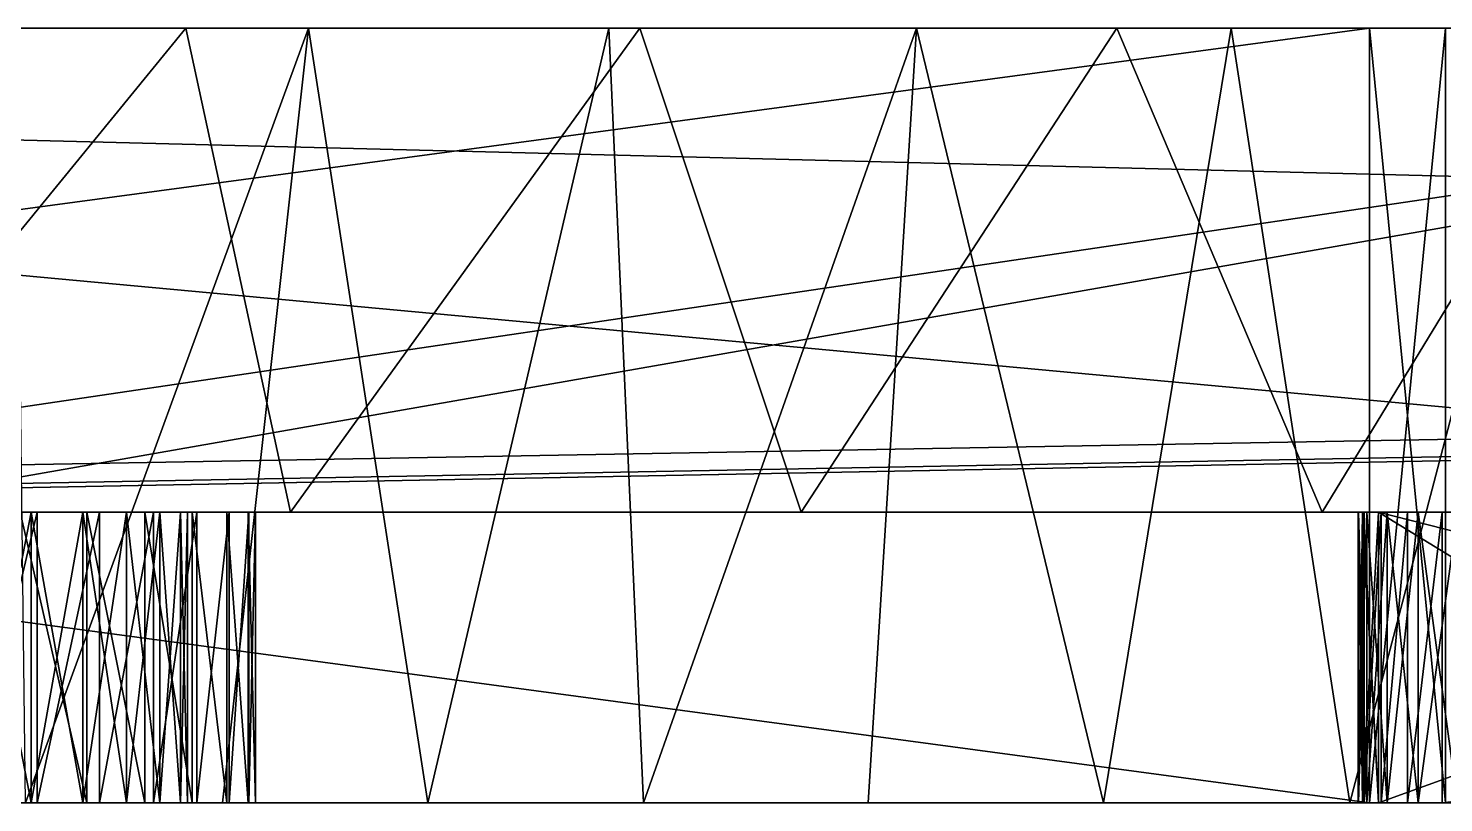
# Model space of a CAD drawing. Header units: millimetres. Extents: x -79 to 79, y 0 to 4.
# Drawn here: x -56.17 to -48.87, y 0 to 4 of the extents above; entities that cross this region are included whole.
import ezdxf

# ---------------------------------------------------------------- set-up
doc = ezdxf.new("R2010")
doc.units = ezdxf.units.MM
doc.header["$LTSCALE"] = 57.942387
for name, color, linetype in [('1', 7, 'CONTINUOUS'), ('110', 7, 'CONTINUOUS'), ('114', 7, 'CONTINUOUS'), ('115', 7, 'CONTINUOUS'), ('119', 7, 'CONTINUOUS'), ('12', 7, 'CONTINUOUS'), ('125', 7, 'CONTINUOUS'), ('129', 7, 'CONTINUOUS'), ('14', 7, 'CONTINUOUS'), ('141', 7, 'CONTINUOUS'), ('146', 7, 'CONTINUOUS'), ('147', 7, 'CONTINUOUS'), ('149', 7, 'CONTINUOUS'), ('151', 7, 'CONTINUOUS'), ('180', 7, 'CONTINUOUS'), ('196', 7, 'CONTINUOUS'), ('197', 7, 'CONTINUOUS'), ('2', 7, 'CONTINUOUS'), ('206', 7, 'CONTINUOUS'), ('207', 7, 'CONTINUOUS'), ('228', 7, 'CONTINUOUS'), ('229', 7, 'CONTINUOUS'), ('3', 7, 'CONTINUOUS'), ('5', 7, 'CONTINUOUS')]:
    doc.layers.add(name, color=color, linetype=linetype)

msp = doc.modelspace()

# ---------------------------------------------------------------- linework, layer by layer
at = {"layer": '1', "color": 7, "linetype": 'CONTINUOUS'}
for points in [[(-6.4491, 0, 38.5), (6.4491, 0, 38.5), (-79, 0, 42.5), (-6.4491, 0, 38.5)], [(6.4491, 0, 38.5), (20.3188, 0, 38.1743), (-79, 0, 42.5), (6.4491, 0, 38.5)], [(-6.6276, 0, 38.3427), (-6.4491, 0, 38.5), (-79, 0, 42.5), (-6.6276, 0, 38.3427)], [(-6.7639, 0, 38.1477), (-6.6276, 0, 38.3427), (-79, 0, 42.5), (-6.7639, 0, 38.1477)], [(-6.8503, 0, 37.926), (-6.7639, 0, 38.1477), (-79, 0, 42.5), (-6.8503, 0, 37.926)], [(-6.8819, 0, 37.69), (-6.8503, 0, 37.926), (-79, 0, 42.5), (-6.8819, 0, 37.69)], [(-20.5786, 0, 38.5), (-6.8819, 0, 37.69), (-79, 0, 42.5), (-20.5786, 0, 38.5)], [(20.5786, 0, 38.5), (21.8478, 0, 38.5), (-79, 0, 42.5), (20.5786, 0, 38.5)], [(21.8478, 0, 38.5), (35.6625, 0, 38.1477), (-79, 0, 42.5), (21.8478, 0, 38.5)], [(20.432, 0, 38.3515), (20.5786, 0, 38.5), (-79, 0, 42.5), (20.432, 0, 38.3515)], [(20.3188, 0, 38.1743), (20.432, 0, 38.3515), (-79, 0, 42.5), (20.3188, 0, 38.1743)], [(-48.8756, 0, 38.5), (-35.9773, 0, 38.5), (-79, 0, 42.5), (-48.8756, 0, 38.5)], [(-35.9773, 0, 38.5), (-22.1076, 0, 38.1743), (-79, 0, 42.5), (-35.9773, 0, 38.5)], [(-49.0541, 0, 38.3427), (-48.8756, 0, 38.5), (-79, 0, 42.5), (-49.0541, 0, 38.3427)], [(-49.1904, 0, 38.1477), (-49.0541, 0, 38.3427), (-79, 0, 42.5), (-49.1904, 0, 38.1477)], [(-49.2767, 0, 37.926), (-49.1904, 0, 38.1477), (-79, 0, 42.5), (-49.2767, 0, 37.926)], [(-49.3083, 0, 37.69), (-49.2767, 0, 37.926), (-79, 0, 42.5), (-49.3083, 0, 37.69)], [(-63.005, 0, 38.5), (-49.3083, 0, 37.69), (-79, 0, 42.5), (-63.005, 0, 38.5)], [(35.9773, 0, 38.5), (48.8756, 0, 38.5), (-79, 0, 42.5), (35.9773, 0, 38.5)], [(48.8756, 0, 38.5), (62.7452, 0, 38.1743), (-79, 0, 42.5), (48.8756, 0, 38.5)], [(35.7988, 0, 38.3427), (35.9773, 0, 38.5), (-79, 0, 42.5), (35.7988, 0, 38.3427)], [(35.6625, 0, 38.1477), (35.7988, 0, 38.3427), (-79, 0, 42.5), (35.6625, 0, 38.1477)], [(63.005, 0, 38.5), (64.2742, 0, 38.5), (-79, 0, 42.5), (63.005, 0, 38.5)], [(-79, 0, 42.5), (64.2742, 0, 38.5), (79, 0, 42.5), (-79, 0, 42.5)], [(62.8585, 0, 38.3515), (63.005, 0, 38.5), (-79, 0, 42.5), (62.8585, 0, 38.3515)], [(62.7452, 0, 38.1743), (62.8585, 0, 38.3515), (-79, 0, 42.5), (62.7452, 0, 38.1743)], [(-21.8478, 0, 38.5), (-20.5786, 0, 38.5), (-79, 0, 42.5), (-21.8478, 0, 38.5)], [(-21.9944, 0, 38.3515), (-21.8478, 0, 38.5), (-79, 0, 42.5), (-21.9944, 0, 38.3515)], [(-22.1076, 0, 38.1743), (-21.9944, 0, 38.3515), (-79, 0, 42.5), (-22.1076, 0, 38.1743)], [(-49.25, 0, 17.5), (-69.7731, 0, 24.9954), (-79, 0, 17.5), (-49.25, 0, 17.5)], [(-79, 0, -17.5), (-56.8584, 0, -21.5344), (-49.25, 0, -17.5), (-79, 0, -17.5)], [(-69.5216, 0, 24.9632), (-69.7731, 0, 24.9954), (-49.25, 0, 17.5), (-69.5216, 0, 24.9632)], [(-61.5249, 0, 24.9632), (-69.5216, 0, 24.9632), (-49.25, 0, 17.5), (-61.5249, 0, 24.9632)], [(-62.8585, 0, 38.3515), (-49.3083, 0, 37.69), (-63.005, 0, 38.5), (-62.8585, 0, 38.3515)], [(-62.7452, 0, 38.1743), (-49.3083, 0, 37.69), (-62.8585, 0, 38.3515), (-62.7452, 0, 38.1743)], [(-49.3083, 0, 37.69), (-62.7452, 0, 38.1743), (-55.4934, 0, 24.6812), (-49.3083, 0, 37.69)], [(-62.7452, 0, 38.1743), (-58.0938, 0, 28.8716), (-56.157, 0, 25.2687), (-62.7452, 0, 38.1743)], [(-55.4934, 0, 24.6812), (-62.7452, 0, 38.1743), (-55.6647, 0, 24.9291), (-55.4934, 0, 24.6812)], [(-55.6647, 0, 24.9291), (-62.7452, 0, 38.1743), (-55.8902, 0, 25.1288), (-55.6647, 0, 24.9291)], [(-55.8902, 0, 25.1288), (-62.7452, 0, 38.1743), (-56.157, 0, 25.2687), (-55.8902, 0, 25.1288)], [(-61.3834, 0, 25.5554), (-61.5249, 0, 24.9632), (-49.25, 0, 17.5), (-61.3834, 0, 25.5554)], [(-57.3098, 0, 23.0712), (-61.3834, 0, 25.5554), (-49.25, 0, 17.5), (-57.3098, 0, 23.0712)], [(-56.157, 0, 25.2687), (-58.0938, 0, 28.8716), (-56.4494, 0, 25.3408), (-56.157, 0, 25.2687)], [(-57.043, 0, 22.9313), (-57.3098, 0, 23.0712), (-49.25, 0, 17.5), (-57.043, 0, 22.9313)], [(-56.7506, 0, 22.8592), (-57.043, 0, 22.9313), (-49.25, 0, 17.5), (-56.7506, 0, 22.8592)], [(-56.8584, 0, -21.5344), (-56.4804, 0, -21.6359), (-49.25, 0, -17.5), (-56.8584, 0, -21.5344)], [(-56.4494, 0, 22.8592), (-56.7506, 0, 22.8592), (-49.25, 0, 17.5), (-56.4494, 0, 22.8592)], [(-56.4804, 0, -21.6359), (-56.1253, 0, -21.8014), (-49.25, 0, -17.5), (-56.4804, 0, -21.6359)], [(-56.157, 0, 22.9313), (-56.4494, 0, 22.8592), (-49.25, 0, 17.5), (-56.157, 0, 22.9313)], [(-56.2134, 0, -51.6792), (-56.1866, 0, -56.0149), (-55.8691, 0, -51.4587), (-56.2134, 0, -51.6792)], [(-56.1866, 0, -56.0149), (-55.1702, 0, -56.0787), (-55.8691, 0, -51.4587), (-56.1866, 0, -56.0149)], [(-55.8902, 0, 23.0712), (-56.157, 0, 22.9313), (-49.25, 0, 17.5), (-55.8902, 0, 23.0712)], [(-56.1253, 0, -21.8014), (-55.804, 0, -22.0262), (-49.25, 0, -17.5), (-56.1253, 0, -21.8014)], [(-55.6647, 0, 23.2709), (-55.8902, 0, 23.0712), (-49.25, 0, 17.5), (-55.6647, 0, 23.2709)], [(-55.8691, 0, -51.4587), (-55.1702, 0, -56.0787), (-55.5699, 0, -51.1789), (-55.8691, 0, -51.4587)], [(-55.804, 0, -22.0262), (-55.5262, 0, -22.304), (-49.25, 0, -17.5), (-55.804, 0, -22.0262)], [(-55.4934, 0, 23.5188), (-55.6647, 0, 23.2709), (-49.25, 0, 17.5), (-55.4934, 0, 23.5188)], [(-55.5699, 0, -51.1789), (-55.1702, 0, -56.0787), (-55.3269, 0, -50.8502), (-55.5699, 0, -51.1789)], [(-55.5262, 0, -22.304), (-55.3014, 0, -22.6253), (-49.25, 0, -17.5), (-55.5262, 0, -22.304)], [(-55.3864, 0, 24.3994), (-49.3083, 0, 37.69), (-55.4934, 0, 24.6812), (-55.3864, 0, 24.3994)], [(-55.3864, 0, 23.8006), (-55.4934, 0, 23.5188), (-49.25, 0, 17.5), (-55.3864, 0, 23.8006)], [(-55.35, 0, 24.1), (-49.3083, 0, 37.69), (-55.3864, 0, 24.3994), (-55.35, 0, 24.1)], [(-55.35, 0, 24.1), (-55.3864, 0, 23.8006), (-49.25, 0, 17.5), (-55.35, 0, 24.1)], [(-49.3083, 0, 37.69), (-55.35, 0, 24.1), (-49.25, 0, 17.5), (-49.3083, 0, 37.69)], [(-55.3269, 0, -50.8502), (-55.1702, 0, -56.0787), (-55.1476, 0, -50.4833), (-55.3269, 0, -50.8502)], [(-55.3014, 0, -22.6253), (-55.1359, 0, -22.9804), (-49.25, 0, -17.5), (-55.3014, 0, -22.6253)], [(-55.1702, 0, -56.0787), (-54.1093, 0, -56.1431), (-55.1476, 0, -50.4833), (-55.1702, 0, -56.0787)], [(-55.1476, 0, -50.4833), (-54.1093, 0, -56.1431), (-55.0374, 0, -50.0905), (-55.1476, 0, -50.4833)], [(-49.3074, 0, -37.7214), (-49.2865, 0, -37.4686), (-55.1359, 0, -22.9804), (-49.3074, 0, -37.7214)], [(-55.1359, 0, -22.9804), (-49.2865, 0, -37.4686), (-49.25, 0, -17.5), (-55.1359, 0, -22.9804)], [(-55.0344, 0, -23.3584), (-49.3074, 0, -37.7214), (-55.1359, 0, -22.9804), (-55.0344, 0, -23.3584)], [(-55.0374, 0, -50.0905), (-54.1093, 0, -56.1431), (-55, 0, -49.6824), (-55.0374, 0, -50.0905)], [(-49.3074, 0, -47.1315), (-49.3074, 0, -37.7214), (-55.0344, 0, -23.3584), (-49.3074, 0, -47.1315)], [(-49.3508, 0, -56.4043), (-49.3074, 0, -47.1315), (-55.0344, 0, -23.3584), (-49.3508, 0, -56.4043)], [(-50.6227, 0, -56.3386), (-49.3508, 0, -56.4043), (-55.0344, 0, -23.3584), (-50.6227, 0, -56.3386)], [(-51.8373, 0, -56.2731), (-50.6227, 0, -56.3386), (-55.0344, 0, -23.3584), (-51.8373, 0, -56.2731)], [(-55, 0, -23.75), (-51.8373, 0, -56.2731), (-55.0344, 0, -23.3584), (-55, 0, -23.75)], [(-52.9976, 0, -56.2079), (-51.8373, 0, -56.2731), (-55, 0, -23.75), (-52.9976, 0, -56.2079)], [(-54.1093, 0, -56.1431), (-52.9976, 0, -56.2079), (-55, 0, -23.75), (-54.1093, 0, -56.1431)], [(-55, 0, -49.6824), (-54.1093, 0, -56.1431), (-55, 0, -23.75), (-55, 0, -49.6824)], [(-49.2865, 0, -47.3842), (-49.3074, 0, -47.1315), (-49.3508, 0, -56.4043), (-49.2865, 0, -47.3842)], [(-48.022, 0, -56.4702), (-49.2865, 0, -47.3842), (-49.3508, 0, -56.4043), (-48.022, 0, -56.4702)], [(-49.2832, 0, 37.4534), (-49.3083, 0, 37.69), (-49.25, 0, 17.5), (-49.2832, 0, 37.4534)], [(-49.3074, 0, -47.1315), (-49.2639, 0, -46.8816), (-49.3074, 0, -37.7214), (-49.3074, 0, -47.1315)], [(-49.3074, 0, -37.7214), (-49.2639, 0, -46.8816), (-49.2639, 0, -37.9712), (-49.3074, 0, -37.7214)], [(-49.2028, 0, -47.6236), (-49.2865, 0, -47.3842), (-48.022, 0, -56.4702), (-49.2028, 0, -47.6236)], [(-49.2865, 0, -37.4686), (-49.2028, 0, -37.2292), (-49.25, 0, -17.5), (-49.2865, 0, -37.4686)], [(-49.2028, 0, 37.2292), (-49.2832, 0, 37.4534), (-49.25, 0, 17.5), (-49.2028, 0, 37.2292)], [(-49.2639, 0, -46.8816), (-49.159, 0, -46.6507), (-49.2639, 0, -37.9712), (-49.2639, 0, -46.8816)], [(-49.2639, 0, -37.9712), (-49.159, 0, -46.6507), (-49.159, 0, -38.2021), (-49.2639, 0, -37.9712)], [(-48.8584, 0, 17.4656), (-49.2028, 0, 37.2292), (-49.25, 0, 17.5), (-48.8584, 0, 17.4656)], [(-49.25, 0, -17.5), (-49.2028, 0, -37.2292), (-48.8584, 0, -17.4656), (-49.25, 0, -17.5)], [(-46.7517, 0, -52.5259), (-49.2028, 0, -47.6236), (-48.022, 0, -56.4702), (-46.7517, 0, -52.5259)], [(-43.3208, 0, 25.4653), (-49.2028, 0, 37.2292), (-47.0344, 0, 15.6416), (-43.3208, 0, 25.4653)], [(-47.0344, 0, 15.6416), (-49.2028, 0, 37.2292), (-47.1359, 0, 16.0196), (-47.0344, 0, 15.6416)], [(-47.1359, 0, 16.0196), (-49.2028, 0, 37.2292), (-47.3014, 0, 16.3747), (-47.1359, 0, 16.0196)], [(-47.3014, 0, 16.3747), (-49.2028, 0, 37.2292), (-47.5262, 0, 16.696), (-47.3014, 0, 16.3747)], [(-47.5262, 0, 16.696), (-49.2028, 0, 37.2292), (-47.804, 0, 16.9738), (-47.5262, 0, 16.696)], [(-47.804, 0, 16.9738), (-49.2028, 0, 37.2292), (-48.1253, 0, 17.1986), (-47.804, 0, 16.9738)], [(-48.1253, 0, 17.1986), (-49.2028, 0, 37.2292), (-48.4804, 0, 17.3641), (-48.1253, 0, 17.1986)], [(-48.4804, 0, 17.3641), (-49.2028, 0, 37.2292), (-48.8584, 0, 17.4656), (-48.4804, 0, 17.3641)], [(-49.2028, 0, -37.2292), (-45.0641, 0, -28.9518), (-48.8584, 0, -17.4656), (-49.2028, 0, -37.2292)], [(-49.159, 0, -46.6507), (-48.9994, 0, -46.4536), (-49.159, 0, -38.2021), (-49.159, 0, -46.6507)], [(-49.159, 0, -38.2021), (-48.9994, 0, -46.4536), (-48.9994, 0, -38.3992), (-49.159, 0, -38.2021)], [(-48.9994, 0, -46.4536), (-48.7953, 0, -46.303), (-48.9994, 0, -38.3992), (-48.9994, 0, -46.4536)], [(-48.9994, 0, -38.3992), (-48.7953, 0, -46.303), (-48.7953, 0, -38.5498), (-48.9994, 0, -38.3992)]]:
    msp.add_3dface(points, dxfattribs=at)
at = {"layer": '110', "color": 7, "linetype": 'CONTINUOUS'}
for points in [[(-49.2639, 0, -46.8816), (-49.3074, 0, -47.1315), (-49.2639, 1.5, -46.8816), (-49.2639, 0, -46.8816)], [(-49.3074, 0, -47.1315), (-49.2865, 0, -47.3842), (-49.3074, 1.5, -47.1315), (-49.3074, 0, -47.1315)], [(-49.3074, 0, -47.1315), (-49.3074, 1.5, -47.1315), (-49.2639, 1.5, -46.8816), (-49.3074, 0, -47.1315)], [(-49.2865, 0, -47.3842), (-49.2865, 1.5, -47.3842), (-49.3074, 1.5, -47.1315), (-49.2865, 0, -47.3842)], [(-49.2865, 0, -47.3842), (-49.2028, 0, -47.6236), (-49.2865, 1.5, -47.3842), (-49.2865, 0, -47.3842)], [(-49.2028, 0, -47.6236), (-49.2028, 1.5, -47.6236), (-49.2865, 1.5, -47.3842), (-49.2028, 0, -47.6236)], [(-49.159, 0, -46.6507), (-49.2639, 0, -46.8816), (-49.159, 1.5, -46.6507), (-49.159, 0, -46.6507)], [(-49.2639, 0, -46.8816), (-49.2639, 1.5, -46.8816), (-49.159, 1.5, -46.6507), (-49.2639, 0, -46.8816)], [(-48.9994, 0, -46.4536), (-49.159, 0, -46.6507), (-48.9994, 1.5, -46.4536), (-48.9994, 0, -46.4536)], [(-49.159, 0, -46.6507), (-49.159, 1.5, -46.6507), (-48.9994, 1.5, -46.4536), (-49.159, 0, -46.6507)], [(-48.7953, 0, -46.303), (-48.9994, 0, -46.4536), (-48.7953, 1.5, -46.303), (-48.7953, 0, -46.303)], [(-48.9994, 0, -46.4536), (-48.9994, 1.5, -46.4536), (-48.7953, 1.5, -46.303), (-48.9994, 0, -46.4536)]]:
    msp.add_3dface(points, dxfattribs=at)
at = {"layer": '114', "color": 7, "linetype": 'CONTINUOUS'}
for points in [[(-49.2028, 0, -47.6236), (-46.7517, 0, -52.5259), (-49.2028, 1.5, -47.6236), (-49.2028, 0, -47.6236)], [(-46.7517, 0, -52.5259), (-46.7517, 1.5, -52.5259), (-49.2028, 1.5, -47.6236), (-46.7517, 0, -52.5259)]]:
    msp.add_3dface(points, dxfattribs=at)
at = {"layer": '115', "color": 7, "linetype": 'CONTINUOUS'}
for points in [[(-45.0641, 0, -28.9518), (-49.2028, 0, -37.2292), (-45.0641, 1.5, -28.9518), (-45.0641, 0, -28.9518)], [(-49.2028, 0, -37.2292), (-49.2028, 1.5, -37.2292), (-45.0641, 1.5, -28.9518), (-49.2028, 0, -37.2292)]]:
    msp.add_3dface(points, dxfattribs=at)
at = {"layer": '119', "color": 7, "linetype": 'CONTINUOUS'}
for points in [[(-49.2865, 0, -37.4686), (-49.3074, 0, -37.7214), (-49.2865, 1.5, -37.4686), (-49.2865, 0, -37.4686)], [(-49.3074, 0, -37.7214), (-49.2639, 0, -37.9712), (-49.3074, 1.5, -37.7214), (-49.3074, 0, -37.7214)], [(-49.3074, 0, -37.7214), (-49.3074, 1.5, -37.7214), (-49.2865, 1.5, -37.4686), (-49.3074, 0, -37.7214)], [(-49.2639, 0, -37.9712), (-49.2639, 1.5, -37.9712), (-49.3074, 1.5, -37.7214), (-49.2639, 0, -37.9712)], [(-49.2028, 0, -37.2292), (-49.2865, 0, -37.4686), (-49.2028, 1.5, -37.2292), (-49.2028, 0, -37.2292)], [(-49.2028, 1.5, -37.2292), (-49.2865, 0, -37.4686), (-49.2865, 1.5, -37.4686), (-49.2028, 1.5, -37.2292)], [(-49.2639, 0, -37.9712), (-49.159, 0, -38.2021), (-49.2639, 1.5, -37.9712), (-49.2639, 0, -37.9712)], [(-49.159, 0, -38.2021), (-49.159, 1.5, -38.2021), (-49.2639, 1.5, -37.9712), (-49.159, 0, -38.2021)], [(-49.159, 0, -38.2021), (-48.9994, 0, -38.3992), (-49.159, 1.5, -38.2021), (-49.159, 0, -38.2021)], [(-48.9994, 0, -38.3992), (-48.9994, 1.5, -38.3992), (-49.159, 1.5, -38.2021), (-48.9994, 0, -38.3992)], [(-48.9994, 0, -38.3992), (-48.7953, 0, -38.5498), (-48.9994, 1.5, -38.3992), (-48.9994, 0, -38.3992)], [(-48.7953, 0, -38.5498), (-48.7953, 1.5, -38.5498), (-48.9994, 1.5, -38.3992), (-48.7953, 0, -38.5498)]]:
    msp.add_3dface(points, dxfattribs=at)
at = {"layer": '12', "color": 7, "linetype": 'CONTINUOUS'}
for points in [[(-79, 0, -17.5), (-49.25, 0, -17.5), (-79, 4, -17.5), (-79, 0, -17.5)], [(-79, 4, -17.5), (-49.25, 0, -17.5), (-49.25, 4, -17.5), (-79, 4, -17.5)]]:
    msp.add_3dface(points, dxfattribs=at)
at = {"layer": '125', "color": 7, "linetype": 'CONTINUOUS'}
for points in [[(-49.2767, 0, 37.926), (-49.3083, 0, 37.69), (-49.2767, 1.5, 37.926), (-49.2767, 0, 37.926)], [(-49.3083, 0, 37.69), (-49.2832, 0, 37.4534), (-49.3083, 1.5, 37.69), (-49.3083, 0, 37.69)], [(-49.3083, 0, 37.69), (-49.3083, 1.5, 37.69), (-49.2767, 1.5, 37.926), (-49.3083, 0, 37.69)], [(-49.2832, 0, 37.4534), (-49.2832, 1.5, 37.4534), (-49.3083, 1.5, 37.69), (-49.2832, 0, 37.4534)], [(-49.2832, 0, 37.4534), (-49.2028, 0, 37.2292), (-49.2832, 1.5, 37.4534), (-49.2832, 0, 37.4534)], [(-49.2028, 0, 37.2292), (-49.2028, 1.5, 37.2292), (-49.2832, 1.5, 37.4534), (-49.2028, 0, 37.2292)], [(-49.1904, 0, 38.1477), (-49.2767, 0, 37.926), (-49.1904, 1.5, 38.1477), (-49.1904, 0, 38.1477)], [(-49.2767, 0, 37.926), (-49.2767, 1.5, 37.926), (-49.1904, 1.5, 38.1477), (-49.2767, 0, 37.926)], [(-49.0541, 0, 38.3427), (-49.1904, 0, 38.1477), (-49.0541, 1.5, 38.3427), (-49.0541, 0, 38.3427)], [(-49.1904, 0, 38.1477), (-49.1904, 1.5, 38.1477), (-49.0541, 1.5, 38.3427), (-49.1904, 0, 38.1477)], [(-48.8756, 0, 38.5), (-49.0541, 0, 38.3427), (-48.8756, 1.5, 38.5), (-48.8756, 0, 38.5)], [(-49.0541, 0, 38.3427), (-49.0541, 1.5, 38.3427), (-48.8756, 1.5, 38.5), (-49.0541, 0, 38.3427)]]:
    msp.add_3dface(points, dxfattribs=at)
at = {"layer": '129', "color": 7, "linetype": 'CONTINUOUS'}
for points in [[(-49.2028, 0, 37.2292), (-43.3208, 0, 25.4653), (-49.2028, 1.5, 37.2292), (-49.2028, 0, 37.2292)], [(-43.3208, 0, 25.4653), (-43.3208, 1.5, 25.4653), (-49.2028, 1.5, 37.2292), (-43.3208, 0, 25.4653)]]:
    msp.add_3dface(points, dxfattribs=at)
at = {"layer": '14', "color": 7, "linetype": 'CONTINUOUS'}
for points in [[(-54.7252, 4, -56.106), (-56.1866, 0, -56.0149), (-56.2352, 4, -56.0117), (-54.7252, 4, -56.106)], [(-55.1702, 0, -56.0787), (-56.1866, 0, -56.0149), (-54.7252, 4, -56.106), (-55.1702, 0, -56.0787)], [(-54.1093, 0, -56.1431), (-55.1702, 0, -56.0787), (-54.7252, 4, -56.106), (-54.1093, 0, -56.1431)], [(-53.1758, 4, -56.1977), (-54.1093, 0, -56.1431), (-54.7252, 4, -56.106), (-53.1758, 4, -56.1977)], [(-52.9976, 0, -56.2079), (-54.1093, 0, -56.1431), (-53.1758, 4, -56.1977), (-52.9976, 0, -56.2079)], [(-51.5881, 4, -56.2867), (-52.9976, 0, -56.2079), (-53.1758, 4, -56.1977), (-51.5881, 4, -56.2867)], [(-51.8373, 0, -56.2731), (-52.9976, 0, -56.2079), (-51.5881, 4, -56.2867), (-51.8373, 0, -56.2731)], [(-50.6227, 0, -56.3386), (-51.8373, 0, -56.2731), (-51.5881, 4, -56.2867), (-50.6227, 0, -56.3386)], [(-49.9632, 4, -56.373), (-50.6227, 0, -56.3386), (-51.5881, 4, -56.2867), (-49.9632, 4, -56.373)], [(-49.3508, 0, -56.4043), (-50.6227, 0, -56.3386), (-49.9632, 4, -56.373), (-49.3508, 0, -56.4043)], [(-48.3022, 4, -56.4565), (-49.3508, 0, -56.4043), (-49.9632, 4, -56.373), (-48.3022, 4, -56.4565)], [(-48.022, 0, -56.4702), (-49.3508, 0, -56.4043), (-48.3022, 4, -56.4565), (-48.022, 0, -56.4702)]]:
    msp.add_3dface(points, dxfattribs=at)
at = {"layer": '141', "color": 7, "linetype": 'CONTINUOUS'}
for points in [[(-49.25, 4, 17.5), (-79, 4, 17.5), (-70, 4, 21.5), (-49.25, 4, 17.5)], [(-79, 4, 42.5), (79, 4, 42.5), (-70, 4, 38.5), (-79, 4, 42.5)], [(-79, 4, -17.5), (-49.25, 4, -17.5), (-71.1755, 4, -21.6402), (-79, 4, -17.5)], [(-71.1755, 4, -21.6402), (-49.25, 4, -17.5), (-70.5928, 4, -21.5353), (-71.1755, 4, -21.6402)], [(-70.5928, 4, -21.5353), (-49.25, 4, -17.5), (-70, 4, -21.5), (-70.5928, 4, -21.5353)], [(-43, 4, 21.5), (-49.25, 4, 17.5), (-70, 4, 21.5), (-43, 4, 21.5)], [(-70, 4, 38.5), (79, 4, 42.5), (70, 4, 38.5), (-70, 4, 38.5)], [(-49.25, 4, -17.5), (-48.8584, 4, -17.4656), (-70, 4, -21.5), (-49.25, 4, -17.5)], [(-70, 4, -21.5), (-48.8584, 4, -17.4656), (-43, 4, -21.5), (-70, 4, -21.5)], [(-55.3591, 4, -52.0593), (-56.2352, 4, -56.0117), (-57.598, 4, -51.914), (-55.3591, 4, -52.0593)], [(-54.7252, 4, -56.106), (-56.2352, 4, -56.0117), (-55.3591, 4, -52.0593), (-54.7252, 4, -56.106)], [(-53.0153, 4, -52.2), (-54.7252, 4, -56.106), (-55.3591, 4, -52.0593), (-53.0153, 4, -52.2)], [(-53.1758, 4, -56.1977), (-54.7252, 4, -56.106), (-53.0153, 4, -52.2), (-53.1758, 4, -56.1977)], [(-51.5881, 4, -56.2867), (-53.1758, 4, -56.1977), (-53.0153, 4, -52.2), (-51.5881, 4, -56.2867)], [(-50.5535, 4, -52.3361), (-51.5881, 4, -56.2867), (-53.0153, 4, -52.2), (-50.5535, 4, -52.3361)], [(-49.9632, 4, -56.373), (-51.5881, 4, -56.2867), (-50.5535, 4, -52.3361), (-49.9632, 4, -56.373)], [(-47.9728, 4, -52.4676), (-49.9632, 4, -56.373), (-50.5535, 4, -52.3361), (-47.9728, 4, -52.4676)], [(-48.3022, 4, -56.4565), (-49.9632, 4, -56.373), (-47.9728, 4, -52.4676), (-48.3022, 4, -56.4565)], [(-48.8584, 4, 17.4656), (-49.25, 4, 17.5), (-43, 4, 21.5), (-48.8584, 4, 17.4656)]]:
    msp.add_3dface(points, dxfattribs=at)
at = {"layer": '146', "color": 7, "linetype": 'CONTINUOUS'}
for points in [[(-64.2742, 1.5, 38.5), (-70, 1.5, 38.5), (70, 4, 38.5), (-64.2742, 1.5, 38.5)], [(-70, 1.5, 38.5), (-70, 4, 38.5), (70, 4, 38.5), (-70, 1.5, 38.5)], [(-63.005, 1.5, 38.5), (-64.2742, 1.5, 38.5), (70, 4, 38.5), (-63.005, 1.5, 38.5)], [(-48.8756, 1.5, 38.5), (-63.005, 1.5, 38.5), (70, 4, 38.5), (-48.8756, 1.5, 38.5)], [(-35.9773, 1.5, 38.5), (-48.8756, 1.5, 38.5), (70, 4, 38.5), (-35.9773, 1.5, 38.5)], [(-35.9773, 0, 38.5), (-48.8756, 0, 38.5), (-35.9773, 1.5, 38.5), (-35.9773, 0, 38.5)], [(-35.9773, 1.5, 38.5), (-48.8756, 0, 38.5), (-48.8756, 1.5, 38.5), (-35.9773, 1.5, 38.5)]]:
    msp.add_3dface(points, dxfattribs=at)
at = {"layer": '147', "color": 7, "linetype": 'CONTINUOUS'}
for points in [[(-70, 1.5, 21.5), (-43, 1.5, 21.5), (-70, 4, 21.5), (-70, 1.5, 21.5)], [(-43, 1.5, 21.5), (-43, 4, 21.5), (-70, 4, 21.5), (-43, 1.5, 21.5)]]:
    msp.add_3dface(points, dxfattribs=at)
at = {"layer": '149', "color": 7, "linetype": 'CONTINUOUS'}
for points in [[(-57.25, 1.5, -21.5), (-70, 0, -21.5), (-43, 4, -21.5), (-57.25, 1.5, -21.5)], [(-70, 0, -21.5), (-70, 4, -21.5), (-43, 4, -21.5), (-70, 0, -21.5)], [(-43, 1.5, -21.5), (-57.25, 1.5, -21.5), (-43, 4, -21.5), (-43, 1.5, -21.5)]]:
    msp.add_3dface(points, dxfattribs=at)
at = {"layer": '151', "color": 7, "linetype": 'CONTINUOUS'}
for points in [[(-57.4004, 1.5, -51.9273), (-55.3591, 4, -52.0593), (-57.598, 4, -51.914), (-57.4004, 1.5, -51.9273)], [(-57.4004, 1.5, -51.9273), (-54.8188, 1.5, -52.0925), (-55.3591, 4, -52.0593), (-57.4004, 1.5, -51.9273)], [(-54.8188, 1.5, -52.0925), (-53.0153, 4, -52.2), (-55.3591, 4, -52.0593), (-54.8188, 1.5, -52.0925)], [(-54.8188, 1.5, -52.0925), (-52.1838, 1.5, -52.2471), (-53.0153, 4, -52.2), (-54.8188, 1.5, -52.0925)], [(-52.1838, 1.5, -52.2471), (-50.5535, 4, -52.3361), (-53.0153, 4, -52.2), (-52.1838, 1.5, -52.2471)], [(-52.1838, 1.5, -52.2471), (-49.4948, 1.5, -52.3915), (-50.5535, 4, -52.3361), (-52.1838, 1.5, -52.2471)], [(-49.4948, 1.5, -52.3915), (-47.9728, 4, -52.4676), (-50.5535, 4, -52.3361), (-49.4948, 1.5, -52.3915)], [(-49.4948, 1.5, -52.3915), (-46.7517, 1.5, -52.5259), (-47.9728, 4, -52.4676), (-49.4948, 1.5, -52.3915)]]:
    msp.add_3dface(points, dxfattribs=at)
at = {"layer": '180', "color": 7, "linetype": 'CONTINUOUS'}
for points in [[(-55, 0, -49.6824), (-55, 0, -23.75), (-55, 1.5, -49.6824), (-55, 0, -49.6824)], [(-55, 0, -23.75), (-55, 1.5, -23.75), (-55, 1.5, -49.6824), (-55, 0, -23.75)]]:
    msp.add_3dface(points, dxfattribs=at)
at = {"layer": '196', "color": 7, "linetype": 'CONTINUOUS'}
for points in [[(-56.2134, 0, -51.6792), (-55.8691, 0, -51.4587), (-56.2134, 1.5, -51.6792), (-56.2134, 0, -51.6792)], [(-55.8691, 0, -51.4587), (-55.8691, 1.5, -51.4587), (-56.2134, 1.5, -51.6792), (-55.8691, 0, -51.4587)], [(-55.8691, 0, -51.4587), (-55.5699, 0, -51.1789), (-55.8691, 1.5, -51.4587), (-55.8691, 0, -51.4587)], [(-55.5699, 0, -51.1789), (-55.5699, 1.5, -51.1789), (-55.8691, 1.5, -51.4587), (-55.5699, 0, -51.1789)], [(-55.5699, 0, -51.1789), (-55.3269, 0, -50.8502), (-55.5699, 1.5, -51.1789), (-55.5699, 0, -51.1789)], [(-55.3269, 0, -50.8502), (-55.3269, 1.5, -50.8502), (-55.5699, 1.5, -51.1789), (-55.3269, 0, -50.8502)], [(-55.3269, 0, -50.8502), (-55.1476, 0, -50.4833), (-55.3269, 1.5, -50.8502), (-55.3269, 0, -50.8502)], [(-55.1476, 0, -50.4833), (-55.1476, 1.5, -50.4833), (-55.3269, 1.5, -50.8502), (-55.1476, 0, -50.4833)], [(-55.1476, 0, -50.4833), (-55.0374, 0, -50.0905), (-55.1476, 1.5, -50.4833), (-55.1476, 0, -50.4833)], [(-55.0374, 0, -50.0905), (-55.0374, 1.5, -50.0905), (-55.1476, 1.5, -50.4833), (-55.0374, 0, -50.0905)], [(-55.0374, 0, -50.0905), (-55, 0, -49.6824), (-55.0374, 1.5, -50.0905), (-55.0374, 0, -50.0905)], [(-55, 0, -49.6824), (-55, 1.5, -49.6824), (-55.0374, 1.5, -50.0905), (-55, 0, -49.6824)]]:
    msp.add_3dface(points, dxfattribs=at)
at = {"layer": '197', "color": 7, "linetype": 'CONTINUOUS'}
for points in [[(-56.1253, 0, -21.8014), (-56.4804, 0, -21.6359), (-56.1253, 1.5, -21.8014), (-56.1253, 0, -21.8014)], [(-56.4804, 0, -21.6359), (-56.4804, 1.5, -21.6359), (-56.1253, 1.5, -21.8014), (-56.4804, 0, -21.6359)], [(-55.804, 0, -22.0262), (-56.1253, 0, -21.8014), (-55.804, 1.5, -22.0262), (-55.804, 0, -22.0262)], [(-56.1253, 0, -21.8014), (-56.1253, 1.5, -21.8014), (-55.804, 1.5, -22.0262), (-56.1253, 0, -21.8014)], [(-55.5262, 0, -22.304), (-55.804, 0, -22.0262), (-55.5262, 1.5, -22.304), (-55.5262, 0, -22.304)], [(-55.804, 0, -22.0262), (-55.804, 1.5, -22.0262), (-55.5262, 1.5, -22.304), (-55.804, 0, -22.0262)], [(-55.3014, 0, -22.6253), (-55.5262, 0, -22.304), (-55.3014, 1.5, -22.6253), (-55.3014, 0, -22.6253)], [(-55.5262, 0, -22.304), (-55.5262, 1.5, -22.304), (-55.3014, 1.5, -22.6253), (-55.5262, 0, -22.304)], [(-55.1359, 0, -22.9804), (-55.3014, 0, -22.6253), (-55.1359, 1.5, -22.9804), (-55.1359, 0, -22.9804)], [(-55.3014, 0, -22.6253), (-55.3014, 1.5, -22.6253), (-55.1359, 1.5, -22.9804), (-55.3014, 0, -22.6253)], [(-55.0344, 0, -23.3584), (-55.1359, 0, -22.9804), (-55.0344, 1.5, -23.3584), (-55.0344, 0, -23.3584)], [(-55.1359, 0, -22.9804), (-55.1359, 1.5, -22.9804), (-55.0344, 1.5, -23.3584), (-55.1359, 0, -22.9804)], [(-55, 0, -23.75), (-55.0344, 0, -23.3584), (-55, 1.5, -23.75), (-55, 0, -23.75)], [(-55.0344, 0, -23.3584), (-55.0344, 1.5, -23.3584), (-55, 1.5, -23.75), (-55.0344, 0, -23.3584)]]:
    msp.add_3dface(points, dxfattribs=at)
at = {"layer": '2', "color": 7, "linetype": 'CONTINUOUS'}
for points in [[(-70, 1.5, 21.5), (-56.4494, 1.5, 22.8592), (-43, 1.5, 21.5), (-70, 1.5, 21.5)], [(-63.005, 1.5, 38.5), (-48.8756, 1.5, 38.5), (-62.8585, 1.5, 38.3515), (-63.005, 1.5, 38.5)], [(-62.8585, 1.5, 38.3515), (-48.8756, 1.5, 38.5), (-62.7452, 1.5, 38.1743), (-62.8585, 1.5, 38.3515)], [(-48.8756, 1.5, 38.5), (-49.0541, 1.5, 38.3427), (-62.7452, 1.5, 38.1743), (-48.8756, 1.5, 38.5)], [(-62.7452, 1.5, 38.1743), (-49.0541, 1.5, 38.3427), (-58.0938, 1.5, 28.8716), (-62.7452, 1.5, 38.1743)], [(-49.1904, 1.5, 38.1477), (-57.7066, 1.5, 24.6812), (-58.0938, 1.5, 28.8716), (-49.1904, 1.5, 38.1477)], [(-49.0541, 1.5, 38.3427), (-49.1904, 1.5, 38.1477), (-58.0938, 1.5, 28.8716), (-49.0541, 1.5, 38.3427)], [(-57.5353, 1.5, 24.9291), (-57.7066, 1.5, 24.6812), (-49.1904, 1.5, 38.1477), (-57.5353, 1.5, 24.9291)], [(-57.3098, 1.5, 25.1288), (-57.5353, 1.5, 24.9291), (-49.1904, 1.5, 38.1477), (-57.3098, 1.5, 25.1288)], [(-57.4004, 1.5, -51.9273), (-56.9906, 1.5, -51.9173), (-54.8188, 1.5, -52.0925), (-57.4004, 1.5, -51.9273)], [(-57.043, 1.5, 25.2687), (-57.3098, 1.5, 25.1288), (-49.1904, 1.5, 38.1477), (-57.043, 1.5, 25.2687)], [(-57.25, 1.5, -21.5), (-43, 1.5, -21.5), (-56.8584, 1.5, -21.5344), (-57.25, 1.5, -21.5)], [(-56.7506, 1.5, 25.3408), (-57.043, 1.5, 25.2687), (-49.1904, 1.5, 38.1477), (-56.7506, 1.5, 25.3408)], [(-56.9906, 1.5, -51.9173), (-56.5914, 1.5, -51.8336), (-54.8188, 1.5, -52.0925), (-56.9906, 1.5, -51.9173)], [(-56.8584, 1.5, -21.5344), (-43, 1.5, -21.5), (-56.4804, 1.5, -21.6359), (-56.8584, 1.5, -21.5344)], [(-56.4494, 1.5, 25.3408), (-56.7506, 1.5, 25.3408), (-49.1904, 1.5, 38.1477), (-56.4494, 1.5, 25.3408)], [(-56.5914, 1.5, -51.8336), (-56.2134, 1.5, -51.6792), (-54.8188, 1.5, -52.0925), (-56.5914, 1.5, -51.8336)], [(-56.4804, 1.5, -21.6359), (-43, 1.5, -21.5), (-56.1253, 1.5, -21.8014), (-56.4804, 1.5, -21.6359)], [(-56.4494, 1.5, 22.8592), (-56.157, 1.5, 22.9313), (-43.3208, 1.5, 25.4653), (-56.4494, 1.5, 22.8592)], [(-43.1646, 1.5, 25.2379), (-56.4494, 1.5, 22.8592), (-43.3208, 1.5, 25.4653), (-43.1646, 1.5, 25.2379)], [(-56.4494, 1.5, 22.8592), (-43.1646, 1.5, 25.2379), (-43, 1.5, 21.5), (-56.4494, 1.5, 22.8592)], [(-56.157, 1.5, 25.2687), (-56.4494, 1.5, 25.3408), (-49.1904, 1.5, 38.1477), (-56.157, 1.5, 25.2687)], [(-56.2134, 1.5, -51.6792), (-55.8691, 1.5, -51.4587), (-54.8188, 1.5, -52.0925), (-56.2134, 1.5, -51.6792)], [(-56.157, 1.5, 22.9313), (-55.8902, 1.5, 23.0712), (-43.3208, 1.5, 25.4653), (-56.157, 1.5, 22.9313)], [(-55.8902, 1.5, 25.1288), (-56.157, 1.5, 25.2687), (-49.1904, 1.5, 38.1477), (-55.8902, 1.5, 25.1288)], [(-56.1253, 1.5, -21.8014), (-43, 1.5, -21.5), (-55.804, 1.5, -22.0262), (-56.1253, 1.5, -21.8014)], [(-55.8902, 1.5, 23.0712), (-55.6647, 1.5, 23.2709), (-43.3208, 1.5, 25.4653), (-55.8902, 1.5, 23.0712)], [(-55.6647, 1.5, 24.9291), (-55.8902, 1.5, 25.1288), (-49.1904, 1.5, 38.1477), (-55.6647, 1.5, 24.9291)], [(-55.8691, 1.5, -51.4587), (-55.5699, 1.5, -51.1789), (-54.8188, 1.5, -52.0925), (-55.8691, 1.5, -51.4587)], [(-55.804, 1.5, -22.0262), (-43, 1.5, -21.5), (-55.5262, 1.5, -22.304), (-55.804, 1.5, -22.0262)], [(-55.6647, 1.5, 23.2709), (-55.4934, 1.5, 23.5188), (-43.3208, 1.5, 25.4653), (-55.6647, 1.5, 23.2709)], [(-55.4934, 1.5, 24.6812), (-55.6647, 1.5, 24.9291), (-49.1904, 1.5, 38.1477), (-55.4934, 1.5, 24.6812)], [(-55.5699, 1.5, -51.1789), (-55.3269, 1.5, -50.8502), (-54.8188, 1.5, -52.0925), (-55.5699, 1.5, -51.1789)], [(-55.5262, 1.5, -22.304), (-43, 1.5, -21.5), (-55.3014, 1.5, -22.6253), (-55.5262, 1.5, -22.304)], [(-55.4934, 1.5, 23.5188), (-55.3864, 1.5, 23.8006), (-49.3083, 1.5, 37.69), (-55.4934, 1.5, 23.5188)], [(-43.3208, 1.5, 25.4653), (-55.4934, 1.5, 23.5188), (-49.2028, 1.5, 37.2292), (-43.3208, 1.5, 25.4653)], [(-49.2028, 1.5, 37.2292), (-55.4934, 1.5, 23.5188), (-49.2832, 1.5, 37.4534), (-49.2028, 1.5, 37.2292)], [(-49.2832, 1.5, 37.4534), (-55.4934, 1.5, 23.5188), (-49.3083, 1.5, 37.69), (-49.2832, 1.5, 37.4534)], [(-55.3864, 1.5, 24.3994), (-55.4934, 1.5, 24.6812), (-49.1904, 1.5, 38.1477), (-55.3864, 1.5, 24.3994)], [(-55.3864, 1.5, 23.8006), (-55.35, 1.5, 24.1), (-49.3083, 1.5, 37.69), (-55.3864, 1.5, 23.8006)], [(-55.35, 1.5, 24.1), (-55.3864, 1.5, 24.3994), (-49.1904, 1.5, 38.1477), (-55.35, 1.5, 24.1)], [(-49.3083, 1.5, 37.69), (-55.35, 1.5, 24.1), (-49.2767, 1.5, 37.926), (-49.3083, 1.5, 37.69)], [(-49.2767, 1.5, 37.926), (-55.35, 1.5, 24.1), (-49.1904, 1.5, 38.1477), (-49.2767, 1.5, 37.926)], [(-55.3269, 1.5, -50.8502), (-55.1476, 1.5, -50.4833), (-54.8188, 1.5, -52.0925), (-55.3269, 1.5, -50.8502)], [(-55.3014, 1.5, -22.6253), (-43, 1.5, -21.5), (-55.1359, 1.5, -22.9804), (-55.3014, 1.5, -22.6253)], [(-55.1476, 1.5, -50.4833), (-55.0374, 1.5, -50.0905), (-54.8188, 1.5, -52.0925), (-55.1476, 1.5, -50.4833)], [(-55.1359, 1.5, -22.9804), (-43, 1.5, -21.5), (-55.0344, 1.5, -23.3584), (-55.1359, 1.5, -22.9804)], [(-55.0374, 1.5, -50.0905), (-55, 1.5, -49.6824), (-54.8188, 1.5, -52.0925), (-55.0374, 1.5, -50.0905)], [(-55.0344, 1.5, -23.3584), (-43, 1.5, -21.5), (-55, 1.5, -23.75), (-55.0344, 1.5, -23.3584)], [(-43, 1.5, -21.5), (-49.2028, 1.5, -37.2292), (-55, 1.5, -49.6824), (-43, 1.5, -21.5)], [(-55, 1.5, -49.6824), (-49.2028, 1.5, -37.2292), (-54.8188, 1.5, -52.0925), (-55, 1.5, -49.6824)], [(-55, 1.5, -23.75), (-43, 1.5, -21.5), (-55, 1.5, -49.6824), (-55, 1.5, -23.75)], [(-49.2028, 1.5, -37.2292), (-49.2865, 1.5, -37.4686), (-54.8188, 1.5, -52.0925), (-49.2028, 1.5, -37.2292)], [(-54.8188, 1.5, -52.0925), (-49.2865, 1.5, -37.4686), (-52.1838, 1.5, -52.2471), (-54.8188, 1.5, -52.0925)], [(-49.2865, 1.5, -37.4686), (-49.3074, 1.5, -37.7214), (-52.1838, 1.5, -52.2471), (-49.2865, 1.5, -37.4686)], [(-52.1838, 1.5, -52.2471), (-49.3074, 1.5, -37.7214), (-49.4948, 1.5, -52.3915), (-52.1838, 1.5, -52.2471)], [(-49.4948, 1.5, -52.3915), (-49.3074, 1.5, -37.7214), (-49.3074, 1.5, -47.1315), (-49.4948, 1.5, -52.3915)], [(-46.7517, 1.5, -52.5259), (-49.4948, 1.5, -52.3915), (-49.2028, 1.5, -47.6236), (-46.7517, 1.5, -52.5259)], [(-49.2028, 1.5, -47.6236), (-49.4948, 1.5, -52.3915), (-49.2865, 1.5, -47.3842), (-49.2028, 1.5, -47.6236)], [(-49.2865, 1.5, -47.3842), (-49.4948, 1.5, -52.3915), (-49.3074, 1.5, -47.1315), (-49.2865, 1.5, -47.3842)], [(-49.3074, 1.5, -37.7214), (-49.2639, 1.5, -37.9712), (-49.3074, 1.5, -47.1315), (-49.3074, 1.5, -37.7214)], [(-49.3074, 1.5, -47.1315), (-49.2639, 1.5, -37.9712), (-49.2639, 1.5, -46.8816), (-49.3074, 1.5, -47.1315)], [(-49.2639, 1.5, -37.9712), (-49.159, 1.5, -38.2021), (-49.2639, 1.5, -46.8816), (-49.2639, 1.5, -37.9712)], [(-49.2639, 1.5, -46.8816), (-49.159, 1.5, -38.2021), (-49.159, 1.5, -46.6507), (-49.2639, 1.5, -46.8816)], [(-45.0641, 1.5, -28.9518), (-49.2028, 1.5, -37.2292), (-43, 1.5, -21.5), (-45.0641, 1.5, -28.9518)], [(-49.159, 1.5, -38.2021), (-48.9994, 1.5, -38.3992), (-49.159, 1.5, -46.6507), (-49.159, 1.5, -38.2021)], [(-49.159, 1.5, -46.6507), (-48.9994, 1.5, -38.3992), (-48.9994, 1.5, -46.4536), (-49.159, 1.5, -46.6507)], [(-48.9994, 1.5, -38.3992), (-48.7953, 1.5, -38.5498), (-48.9994, 1.5, -46.4536), (-48.9994, 1.5, -38.3992)], [(-48.9994, 1.5, -46.4536), (-48.7953, 1.5, -38.5498), (-48.7953, 1.5, -46.303), (-48.9994, 1.5, -46.4536)]]:
    msp.add_3dface(points, dxfattribs=at)
at = {"layer": '206', "color": 7, "linetype": 'CONTINUOUS'}
for points in [[(-49.25, 0, -17.5), (-48.8584, 0, -17.4656), (-49.25, 4, -17.5), (-49.25, 0, -17.5)], [(-49.25, 4, -17.5), (-48.8584, 0, -17.4656), (-48.8584, 4, -17.4656), (-49.25, 4, -17.5)]]:
    msp.add_3dface(points, dxfattribs=at)
at = {"layer": '207', "color": 7, "linetype": 'CONTINUOUS'}
for points in [[(-48.8584, 0, 17.4656), (-49.25, 0, 17.5), (-48.8584, 4, 17.4656), (-48.8584, 0, 17.4656)], [(-49.25, 0, 17.5), (-49.25, 4, 17.5), (-48.8584, 4, 17.4656), (-49.25, 0, 17.5)]]:
    msp.add_3dface(points, dxfattribs=at)
at = {"layer": '228', "color": 7, "linetype": 'CONTINUOUS'}
for points in [[(-56.157, 0, 25.2687), (-56.4494, 0, 25.3408), (-56.157, 1.5, 25.2687), (-56.157, 0, 25.2687)], [(-56.4494, 0, 25.3408), (-56.4494, 1.5, 25.3408), (-56.157, 1.5, 25.2687), (-56.4494, 0, 25.3408)], [(-55.8902, 0, 25.1288), (-56.157, 0, 25.2687), (-55.8902, 1.5, 25.1288), (-55.8902, 0, 25.1288)], [(-56.157, 0, 25.2687), (-56.157, 1.5, 25.2687), (-55.8902, 1.5, 25.1288), (-56.157, 0, 25.2687)], [(-55.6647, 0, 24.9291), (-55.8902, 0, 25.1288), (-55.6647, 1.5, 24.9291), (-55.6647, 0, 24.9291)], [(-55.8902, 0, 25.1288), (-55.8902, 1.5, 25.1288), (-55.6647, 1.5, 24.9291), (-55.8902, 0, 25.1288)], [(-55.4934, 0, 24.6812), (-55.6647, 0, 24.9291), (-55.4934, 1.5, 24.6812), (-55.4934, 0, 24.6812)], [(-55.6647, 0, 24.9291), (-55.6647, 1.5, 24.9291), (-55.4934, 1.5, 24.6812), (-55.6647, 0, 24.9291)], [(-55.3864, 0, 24.3994), (-55.4934, 0, 24.6812), (-55.3864, 1.5, 24.3994), (-55.3864, 0, 24.3994)], [(-55.4934, 0, 24.6812), (-55.4934, 1.5, 24.6812), (-55.3864, 1.5, 24.3994), (-55.4934, 0, 24.6812)], [(-55.35, 0, 24.1), (-55.3864, 0, 24.3994), (-55.35, 1.5, 24.1), (-55.35, 0, 24.1)], [(-55.35, 1.5, 24.1), (-55.3864, 0, 24.3994), (-55.3864, 1.5, 24.3994), (-55.35, 1.5, 24.1)]]:
    msp.add_3dface(points, dxfattribs=at)
at = {"layer": '229', "color": 7, "linetype": 'CONTINUOUS'}
for points in [[(-56.4494, 0, 22.8592), (-56.157, 0, 22.9313), (-56.4494, 1.5, 22.8592), (-56.4494, 0, 22.8592)], [(-56.157, 0, 22.9313), (-56.157, 1.5, 22.9313), (-56.4494, 1.5, 22.8592), (-56.157, 0, 22.9313)], [(-56.157, 0, 22.9313), (-55.8902, 0, 23.0712), (-56.157, 1.5, 22.9313), (-56.157, 0, 22.9313)], [(-55.8902, 0, 23.0712), (-55.8902, 1.5, 23.0712), (-56.157, 1.5, 22.9313), (-55.8902, 0, 23.0712)], [(-55.8902, 0, 23.0712), (-55.6647, 0, 23.2709), (-55.8902, 1.5, 23.0712), (-55.8902, 0, 23.0712)], [(-55.6647, 0, 23.2709), (-55.6647, 1.5, 23.2709), (-55.8902, 1.5, 23.0712), (-55.6647, 0, 23.2709)], [(-55.6647, 0, 23.2709), (-55.4934, 0, 23.5188), (-55.6647, 1.5, 23.2709), (-55.6647, 0, 23.2709)], [(-55.4934, 0, 23.5188), (-55.4934, 1.5, 23.5188), (-55.6647, 1.5, 23.2709), (-55.4934, 0, 23.5188)], [(-55.4934, 0, 23.5188), (-55.3864, 0, 23.8006), (-55.4934, 1.5, 23.5188), (-55.4934, 0, 23.5188)], [(-55.3864, 0, 23.8006), (-55.3864, 1.5, 23.8006), (-55.4934, 1.5, 23.5188), (-55.3864, 0, 23.8006)], [(-55.3864, 0, 23.8006), (-55.35, 0, 24.1), (-55.3864, 1.5, 23.8006), (-55.3864, 0, 23.8006)], [(-55.35, 0, 24.1), (-55.35, 1.5, 24.1), (-55.3864, 1.5, 23.8006), (-55.35, 0, 24.1)]]:
    msp.add_3dface(points, dxfattribs=at)
at = {"layer": '3', "color": 7, "linetype": 'CONTINUOUS'}
for points in [[(-49.25, 0, 17.5), (-79, 0, 17.5), (-49.25, 4, 17.5), (-49.25, 0, 17.5)], [(-49.25, 4, 17.5), (-79, 0, 17.5), (-79, 4, 17.5), (-49.25, 4, 17.5)]]:
    msp.add_3dface(points, dxfattribs=at)
at = {"layer": '5', "color": 7, "linetype": 'CONTINUOUS'}
for points in [[(-79, 0, 42.5), (79, 0, 42.5), (-79, 4, 42.5), (-79, 0, 42.5)], [(-79, 4, 42.5), (79, 0, 42.5), (79, 4, 42.5), (-79, 4, 42.5)]]:
    msp.add_3dface(points, dxfattribs=at)

doc.saveas('drawing.dxf')
